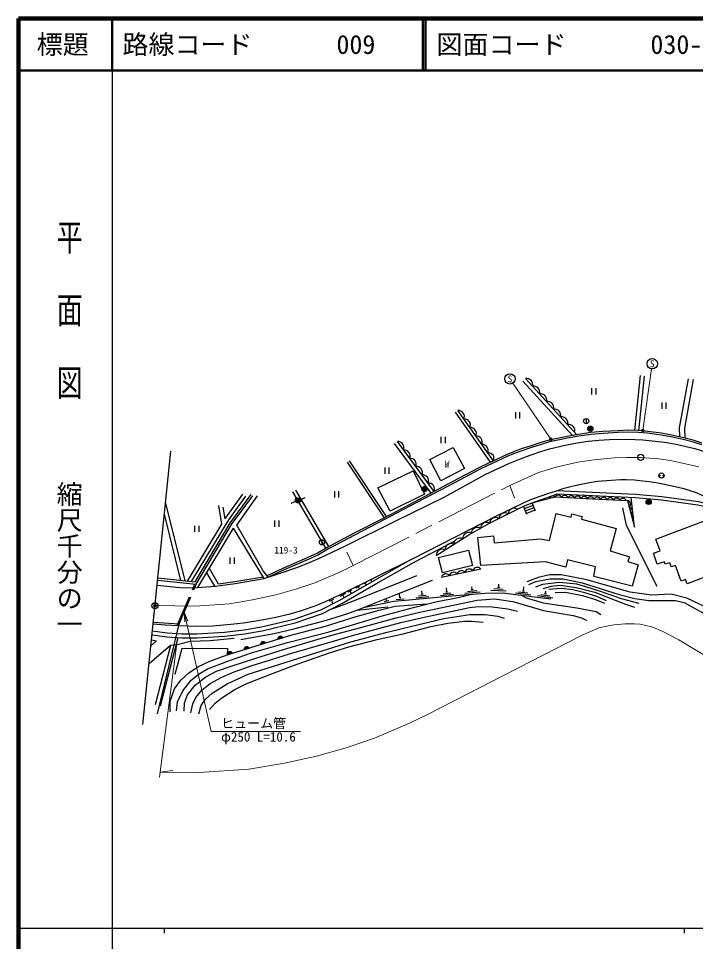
# Model space of a CAD drawing. Units: millimetres at full size, sheet at 1:1000; details may follow other scales. Extents: x 40000 to 680000, y 20000 to 380000.
# Drawn here: x 40000 to 170189, y 202409 to 380000 of the extents above; entities that cross this region are included whole.
import ezdxf
from ezdxf.enums import TextEntityAlignment as Align

# ---------------------------------------------------------------- set-up
doc = ezdxf.new("R2010")
doc.units = ezdxf.units.MM
doc.header["$LTSCALE"] = 1000
doc.header["$PDMODE"] = 32
doc.header["$PDSIZE"] = 500
doc.linetypes.add('CHAIN', pattern=[18.5, 12, -1.5, 3.5, -1.5])
doc.linetypes.add('DASHED', pattern=[7.5, 6, -1.5])
for name, color, linetype, lineweight in [('M-BGD', 7, 'Continuous', 25), ('M-BMK', 2, 'CHAIN', 13), ('M-BMK-OTRS', 5, 'Continuous', 25), ('M-BMK-ROW', 30, 'Continuous', 25), ('M-BMK-SRVR', 3, 'Continuous', 25), ('M-STR-HTXT', 7, 'Continuous', 13), ('M-STR-STRC', 7, 'Continuous', 25), ('M-TTL', 2, 'Continuous', 140), ('M-TTL-BAND', 7, 'Continuous', 25), ('M-TTL-LINE', 7, 'Continuous', 50)]:
    doc.layers.add(name, color=color, linetype=linetype, lineweight=lineweight)
for name, color, linetype in [('M-BMK-HTXT', 7, 'Continuous'), ('M-OTRS', 6, 'Continuous'), ('M-TTL-TXT', 7, 'Continuous')]:
    doc.layers.add(name, color=color, linetype=linetype)
doc.styles.add('@ＭＳ ゴシック', font='')
doc.styles.add('ＭＳ ゴシック', font='')
doc.styles.get('@ＭＳ ゴシック').set_extended_font_data('@MS Gothic')
doc.styles.get('ＭＳ ゴシック').set_extended_font_data('MS Gothic')

# ---------------------------------------------------------------- blocks, each defined once
blk = doc.blocks.new('open_arrow')
at = {"color": 0, "linetype": 'Continuous', "lineweight": -2}
blk.add_lwpolyline([(7.5, 1.25), (0, 0), (7.5, -1.25)], dxfattribs=at)

msp = doc.modelspace()

# ---------------------------------------------------------------- hatches: boundary and pattern name
at = {"layer": 'M-BGD'}
for points in [[(149451, 301082, -1), (150451, 301082, -0.41421), (149951, 300582, -0.41421)], [(117593, 289484, -1), (118593, 289484, -0.41421), (118093, 288984, -0.41421)], [(93299, 287073, -0.41421), (93562, 287730, -0.41421), (94218, 287466, -1)], [(160680, 286998, -1), (161680, 286998, -0.41421), (161180, 286498, -0.41421)], [(89870, 260572, -0.82183), (90817, 260863)], [(86556, 259554, -0.82183), (87503, 259845)], [(80183, 257597, -0.82183), (81131, 257888)], [(83384, 258580, -0.82183), (84331, 258871)]]:
    msp.add_hatch(color=256, dxfattribs=at).paths.add_polyline_path(points)
at = {"layer": 'M-STR-HTXT'}
for points in [[(160268, 300900, -1), (159866, 300603, -0.41421), (159918, 300953, -0.41421)], [(142424, 299320, -1), (142326, 298830, -0.41421), (142130, 299124, -0.41421)]]:
    msp.add_hatch(color=256, dxfattribs=at).paths.add_polyline_path(points)

# ---------------------------------------------------------------- linework, layer by layer
at = {"layer": 'M-BGD'}
for p, q in [((158490, 300724), (159599, 311279)), ((159291, 300695), (160395, 311195)), ((146544, 299773), (136973, 310249)), ((147366, 299911), (137490, 310722)), ((150192, 308859), (150192, 307659)), ((150992, 308859), (150992, 307659)), ((163694, 306087), (163694, 304887)), ((164494, 306087), (164494, 304887)), ((130758, 294628), (124003, 304238)), ((131313, 294882), (124494, 304583)), ((135544, 304238), (135544, 303038)), ((136344, 304238), (136344, 303038)), ((149162, 303034), (149162, 302034)), ((119934, 289006), (112851, 298593)), ((121237, 299521), (121237, 298321)), ((122037, 299521), (122037, 298321)), ((119351, 288701), (112329, 298207)), ((110751, 284163), (103654, 294909)), ((110351, 283952), (103278, 294661)), ((110432, 293620), (110432, 292420)), ((111232, 293620), (111232, 292420)), ((163132, 292059), (163457, 292059)), ((163807, 292059), (164132, 292059)), ((81963, 282501), (85959, 288186)), ((99124, 278062), (92775, 288916)), ((99692, 278379), (93336, 289244)), ((94218, 287466), (95138, 287859)), ((100748, 289050), (100748, 287850)), ((101548, 289050), (101548, 287850)), ((138769, 286835), (143452, 288493)), ((72044, 271795), (68298, 287018)), ((79130, 282713), (78514, 286280)), ((79762, 283758), (79375, 286001)), ((93299, 287073), (92379, 286681)), ((137096, 286170), (138769, 286835)), ((137741, 284550), (137096, 286170)), ((137281, 285706), (138954, 286371)), ((139413, 285214), (138769, 286835)), ((71198, 271886), (68057, 284649)), ((137466, 285241), (139138, 285906)), ((137650, 284776), (139323, 285441)), ((72509, 271745), (79130, 282713)), ((73859, 282411), (73859, 281211)), ((74659, 282411), (74659, 281211)), ((89260, 283415), (89260, 282215)), ((90060, 283415), (90060, 282215)), ((74496, 270529), (81365, 281943)), ((87242, 272247), (81365, 281943)), ((98354, 279702), (98354, 278702)), ((80647, 276266), (80647, 275066)), ((81447, 276266), (81447, 275066)), ((78461, 271190), (76702, 274195)), ((121327, 272525), (128875, 274082)), ((77728, 270760), (76203, 273365)), ((108039, 272126), (107507, 271847)), ((107773, 271987), (107912, 271721)), ((104128, 270065), (103349, 269615)), ((105654, 270873), (104900, 270383)), ((105277, 270628), (105440, 270376)), ((106896, 271529), (106367, 271246)), ((106632, 271387), (106801, 271071)), ((122352, 269702), (122284, 270449)), ((127034, 270124), (127453, 270161)), ((127244, 270142), (127195, 270681)), ((130813, 270040), (133809, 269889)), ((131427, 270309), (133225, 270219)), ((132131, 270574), (132551, 270553)), ((132341, 270564), (132370, 271142)), ((137107, 269882), (137201, 270626)), ((100565, 268213), (99745, 267841)), ((102869, 269364), (101818, 268785)), ((102343, 269074), (102559, 268683)), ((103739, 269840), (103974, 269434)), ((110776, 267901), (110680, 268378)), ((112641, 268217), (114135, 268351)), ((113187, 268567), (113536, 268598)), ((113361, 268583), (113295, 269330)), ((116436, 268559), (118926, 268787)), ((116907, 268903), (118400, 269040)), ((117452, 269254), (117801, 269286)), ((117626, 269270), (117570, 269882)), ((121162, 268991), (123652, 269219)), ((121633, 269335), (123126, 269472)), ((122178, 269687), (122527, 269718)), ((125803, 269411), (128791, 269679)), ((126374, 269763), (128167, 269924)), ((135544, 269474), (138521, 269100)), ((136177, 269697), (137963, 269472)), ((136899, 269908), (137316, 269856)), ((139781, 268956), (142753, 268551)), ((140416, 269173), (142199, 268930)), ((141140, 269377), (141556, 269320)), ((141348, 269348), (141414, 269834)), ((100375, 267797), (100183, 267710)), ((100279, 267754), (100392, 267505)), ((110335, 267812), (111217, 267990)), ((66335, 248025), (69297, 259458)), ((67303, 247774), (70702, 260894)), ((86556, 259554), (87503, 259845)), ((89870, 260572), (90817, 260863)), ((80183, 257597), (81131, 257888)), ((83384, 258580), (84331, 258871))]:
    msp.add_line(p, q, dxfattribs=at)
at = {"layer": 'M-BGD', "linetype": 'DASHED'}
for p, q in [((70535, 263197), (73921, 271191)), ((70801, 263184), (74181, 271163))]:
    msp.add_line(p, q, dxfattribs=at)
at = {"layer": 'M-BGD'}
for points in [[(167194, 299491), (167134, 301267), (168838, 310690)], [(168203, 299264), (168137, 301194), (169822, 310512)], [(171487, 298305), (169919, 298789), (167923, 299341), (165539, 299832), (163635, 300197), (161008, 300563), (159267, 300697), (157300, 300766), (155309, 300688), (152378, 300528), (150083, 300324), (147712, 299970), (145811, 299649), (143931, 299276), (142036, 298859), (140412, 298393), (138562, 297804), (136670, 297169), (135086, 296553), (133979, 296097), (130094, 294326), (128516, 293518), (124635, 291468), (122577, 290389), (119099, 288568), (115101, 286458), (110236, 283891), (104554, 280956), (99458, 278255), (97519, 277132), (94387, 275720), (91523, 274467), (87769, 272778)], [(171384, 297970), (169821, 298453), (167841, 299000), (165471, 299489), (163578, 299852), (160970, 300215), (159248, 300347), (157301, 300416), (155325, 300338), (152403, 300179), (150125, 299976), (147767, 299624), (145874, 299305), (144003, 298934), (142122, 298519), (140513, 298058), (138671, 297471), (136789, 296840), (135216, 296228), (134118, 295776), (130247, 294010), (128677, 293208), (124798, 291158), (122739, 290079), (119261, 288259), (115265, 286148), (110398, 283581), (104716, 280646), (99627, 277949), (97679, 276820), (94529, 275400), (91665, 274147), (87987, 272492)], [(66668, 270986), (71022, 270537), (73472, 270455), (77895, 270772), (81688, 271302), (87242, 272247), (90521, 273325), (93552, 274360), (95617, 275227), (97870, 276177), (102740, 278488), (112564, 283323), (121871, 287914), (129736, 292259), (131653, 293165), (134271, 294371), (136503, 295279), (138382, 295974), (140433, 296660), (142083, 297178), (145149, 297905), (147409, 298367), (149538, 298653), (151602, 298878), (153666, 298972), (157137, 299033), (160033, 298903), (164207, 298515), (166486, 298101), (170046, 297291), (172691, 296414)], [(65908, 263511), (68208, 263315), (70783, 263184), (74268, 263101), (77352, 263176), (80850, 263487), (83251, 263751), (86816, 264281), (89460, 264790), (92266, 265440), (94404, 266093), (97072, 267014), (99029, 267823), (101894, 269187), (115762, 276056), (132066, 284393), (138343, 287382), (141812, 288638), (143483, 289143), (144930, 289615), (146717, 290063), (148231, 290399), (149783, 290734), (151369, 290959), (153138, 291135), (154857, 291247), (155809, 291273), (156841, 291305), (158458, 291226), (159507, 291111), (161259, 290926), (162913, 290653), (164503, 290367), (166258, 289956), (167912, 289548), (169107, 289168), (170105, 288834), (171620, 288207)], [(66767, 271959), (74181, 271163), (80986, 282644), (85039, 288174)], [(66807, 272357), (73968, 271589), (80652, 282865), (84716, 288410)], [(73277, 271663), (80446, 283538), (83706, 288101)], [(79762, 283758), (79861, 283922), (83136, 288508)], [(138769, 286835), (140450, 287262), (143177, 287951), (150376, 287573), (157093, 287247)], [(180842, 283135), (178114, 284651), (170651, 286349), (163625, 287302), (158658, 287784), (143452, 288493)], [(181884, 283300), (178348, 285264), (170767, 286990), (163700, 287948), (158705, 288433), (143483, 289143)], [(157093, 287247), (158441, 282125), (157817, 287823)], [(120331, 276693), (126598, 280661), (130563, 282879), (137096, 286170)], [(162781, 270692), (156905, 282439), (156186, 285834)], [(162095, 277133), (163384, 277599), (162571, 279846), (175311, 284662)], [(87987, 272492), (87070, 273697), (81963, 282501)], [(65694, 261410), (68510, 261062), (71415, 260839), (74328, 260844), (79666, 261164), (83489, 261630), (86860, 262217), (93214, 263711), (98466, 265524), (102154, 267449), (108748, 271227), (116071, 275384), (123862, 279445)], [(172821, 272842), (168592, 271244), (168278, 272074), (167451, 271761), (166318, 274758), (165481, 274502), (165242, 275286), (164375, 275021), (164238, 275468), (162832, 275038), (162076, 277126)], [(65770, 262156), (68585, 261808), (71443, 261589), (74305, 261594), (79598, 261912), (83379, 262373), (86710, 262952), (93005, 264433), (98169, 266214), (101793, 268107), (108376, 271878), (115564, 275959)], [(78453, 271204), (81635, 271648), (87047, 272569)], [(82749, 260519), (89195, 261700), (92974, 262578), (99198, 264207), (103328, 265523), (105593, 266349), (113260, 269407), (119583, 271948)], [(116548, 272780), (105533, 268313), (102359, 267135), (99661, 266147)], [(195570, 268179), (193615, 268116), (186543, 265636), (183694, 264998), (180457, 264767), (177174, 265017), (173244, 266208), (168495, 268484), (165507, 269246), (161695, 269034), (157602, 269627), (149301, 272028), (144322, 272972), (142194, 272972), (139909, 272442), (137777, 271632)], [(138145, 271094), (139511, 271648), (142260, 272159), (144769, 272159), (148380, 271442), (155488, 269180), (158507, 268380), (161221, 268024), (166342, 268024), (168022, 267618), (172177, 265330), (174423, 264493), (176338, 263981), (178664, 263595), (181217, 263501), (185447, 264193), (188223, 264924), (192739, 266756), (195103, 267305), (197468, 267126)], [(159333, 267473), (155970, 268315), (152086, 269705), (149096, 270662), (147370, 271140), (144033, 271482), (140745, 271118), (139442, 270589)], [(140889, 270358), (142421, 270799), (144148, 270971), (147221, 270497), (150797, 269628), (153931, 268405), (156692, 267289), (158434, 266716)], [(153071, 267977), (151187, 268779), (148931, 269501), (146578, 270078), (144350, 270358), (141952, 270114)], [(70361, 246804), (70558, 248496), (71627, 250668), (73235, 252725), (74735, 253907), (76360, 254843), (80589, 256466), (85003, 258011), (91738, 259952), (99717, 262018), (110193, 265108), (115965, 266700), (120256, 267785), (124800, 268655), (126833, 269202)], [(71887, 246725), (71950, 248340), (72523, 249903), (73963, 251740), (76050, 253348), (78093, 254421), (81108, 255454), (85666, 256927), (90968, 258608), (98285, 260776), (101228, 261584), (105853, 262809), (112637, 264692), (117185, 265761), (128171, 268082), (131546, 268370), (135042, 267835), (140939, 266117), (146646, 265126), (148239, 264660), (149320, 264148)], [(106616, 266757), (112154, 267872), (115058, 268132), (123332, 268888), (129675, 269457), (133222, 269492), (135666, 269156), (142351, 268315)], [(136723, 269023), (137604, 268543), (140893, 267587), (147346, 266587), (151086, 265877), (152005, 265354)], [(143215, 269591), (145189, 269600), (148434, 268960), (150934, 268238), (152674, 267500)], [(69199, 246611), (69176, 248634), (69998, 251052), (71198, 252713), (72770, 254128), (74621, 255312), (76813, 256355), (80116, 257576), (91920, 261202), (99023, 263083), (104931, 264972), (109325, 266134), (112449, 266947)], [(73136, 246384), (73518, 248112), (74129, 249363), (75271, 250752), (76878, 252036), (79131, 253274), (81494, 254309), (84934, 255496), (88462, 256578), (92085, 257775), (99649, 259915), (104213, 261278), (113528, 263770), (117407, 264688), (126698, 266677), (128533, 266895), (131080, 266784), (134075, 266414), (135971, 265940)], [(74697, 246245), (75103, 247814), (75894, 248989), (77263, 250194), (80145, 252002), (84197, 253846), (94906, 257228), (103878, 260090), (110906, 261940), (115613, 263099), (121817, 264560), (126795, 265350), (129741, 265350), (132161, 264992), (133361, 264596)], [(76723, 247046), (77828, 248295), (79110, 249316), (81445, 250835), (83630, 251920), (86964, 253274), (92915, 255509), (97079, 256982), (100191, 258088), (103552, 259133), (108971, 260515), (113952, 261578), (119283, 262990), (122536, 263688), (125826, 264075), (127138, 264075), (129345, 263847)], [(65132, 255877), (69221, 259451), (70780, 259593), (73023, 260170), (76860, 260345), (81455, 260805)], [(65594, 260427), (66524, 260251), (65479, 259294)], [(70152, 253849), (71471, 258827), (80196, 258797), (80116, 257576)]]:
    msp.add_lwpolyline(points, dxfattribs=at)
for points in [[(121214, 291034), (119081, 295120), (123613, 297485), (125746, 293400)], [(111441, 285217), (109121, 289707), (115871, 292987), (118061, 288481)], [(128908, 274749), (128343, 280129), (131346, 280445), (131488, 279092), (140400, 279862), (142083, 279555), (143372, 284765), (146260, 284051), (146416, 284680), (148418, 284185), (148285, 283646), (154919, 281854), (153771, 277605), (157475, 276404), (157183, 275503), (159157, 274863), (158022, 270766), (150629, 272648), (150936, 274489), (145584, 275827), (145240, 274450), (141309, 275433)], [(121513, 273325), (120785, 276295), (126555, 277708), (127282, 274739)]]:
    msp.add_lwpolyline(points, close=True, dxfattribs=at)
at = {"layer": 'M-BGD', "linetype": 'DASHED'}
msp.add_lwpolyline([(105046, 266149), (112449, 266947), (118687, 267388)], dxfattribs=at)
at = {"layer": 'M-BGD'}
for centre in [(149162, 302534), (149951, 301082), (163632, 292059), (118093, 289484), (93758, 287270), (161180, 286998), (98354, 279202)]:
    msp.add_circle(centre, 500, dxfattribs=at)
for centre, radius, start, end in [((137730, 309586), 1160, 342.89999, 101.92961), ((139079, 308110), 1160, 342.89999, 101.92961), ((140428, 306633), 1160, 342.89999, 101.92961), ((141777, 305157), 1160, 342.89999, 101.92961), ((124587, 303426), 1160, 335.5898, 94.61942), ((143125, 303680), 1160, 342.89999, 101.92961), ((125737, 301790), 1160, 335.5898, 94.61942), ((144474, 302203), 1160, 342.89999, 101.92961), ((126888, 300154), 1160, 335.5898, 94.61942), ((145823, 300727), 1160, 342.89999, 101.92961), ((112972, 297439), 1160, 336.93962, 95.96925), ((128038, 298518), 1160, 335.5898, 94.61942), ((114160, 295830), 1160, 336.93962, 95.96925), ((129188, 296881), 1160, 335.5898, 94.61942), ((115349, 294222), 1160, 336.93962, 95.96925), ((130395, 295372), 1041, 331.89418, 98.31505), ((116513, 292645), 1160, 336.93962, 95.96925), ((117702, 291037), 1160, 336.93962, 95.96925), ((118906, 289465), 1126, 335.93459, 96.97428), ((142726, 287501), 637, 44.95687, 163.38333), ((143785, 287591), 706, 24.56757, 149.42409), ((145036, 287526), 706, 24.56757, 149.42409), ((146286, 287460), 706, 24.56757, 149.42409), ((147537, 287394), 706, 24.56757, 149.42409), ((148787, 287329), 706, 24.56757, 149.42409), ((150038, 287263), 706, 24.56757, 149.42409), ((151288, 287199), 706, 24.56757, 149.42409), ((152536, 287138), 706, 24.56757, 149.42409), ((153785, 287078), 706, 24.56757, 149.42409), ((155033, 287017), 706, 24.56757, 149.42409), ((156281, 286956), 706, 24.56757, 149.42409), ((156972, 286516), 741, 308.89309, 80.59041), ((157316, 285208), 741, 308.89309, 80.59041), ((133527, 283713), 1160, 57.22284, 176.25246), ((135313, 284613), 1160, 57.22284, 176.25246), ((129997, 281887), 1161, 59.68323, 178.70317), ((131741, 282813), 1160, 57.22284, 176.25246), ((126561, 279941), 1160, 62.8263, 181.85592), ((128236, 280938), 1146, 58.37364, 178.23346), ((123181, 277801), 1160, 62.8263, 181.85592), ((124871, 278871), 1160, 62.8263, 181.85592), ((121491, 276731), 1160, 62.8263, 181.85592), ((125188, 272882), 883, 40.8664, 162.44659), ((126698, 273193), 883, 40.8664, 162.44659), ((128208, 273504), 883, 40.8664, 162.44659), ((122169, 272259), 883, 40.8664, 162.44659), ((123679, 272570), 883, 40.8664, 162.44659), ((90372, 260624), 505, 28.24714, 185.90533), ((87058, 259606), 505, 28.24714, 185.90533), ((80686, 257649), 505, 28.24714, 185.90533), ((83886, 258632), 505, 28.24714, 185.90533)]:
    msp.add_arc(centre, radius, start, end, dxfattribs=at)
at = {"layer": 'M-BMK'}
msp.add_lwpolyline([(66267, 267040), (73883, 266928), (80581, 267383), (85017, 268118), (89497, 269126), (93539, 270251), (97004, 271442), (101810, 273488), (104372, 274759), (134495, 290165), (139963, 292644), (143369, 293691), (147586, 294636), (150714, 295108), (154561, 295456), (156892, 295550), (159646, 295549), (163136, 295273), (165375, 294931), (170823, 293750)], dxfattribs=at)
at = {"layer": 'M-BMK-OTRS'}
msp.add_line((63939, 244146), (69289, 296765), dxfattribs=at)
at = {"layer": 'M-BMK-ROW'}
msp.add_lwpolyline([(66761, 246216), (70872, 263481), (65934, 263763)], dxfattribs=at)
at = {"layer": 'M-BMK-SRVR'}
for centre in [(159646, 295549), (66267, 267040)]:
    msp.add_circle(centre, 600, dxfattribs=at)
at = {"layer": 'M-OTRS'}
msp.add_point((66267, 267040), dxfattribs=at)
at = {"layer": 'M-STR-HTXT'}
for p, q in [((160067, 300752), (161724, 312592)), ((142375, 299075), (135059, 309835)), ((135388, 287751), (134495, 290165)), ((103115, 277347), (104372, 274759)), ((70539, 260262), (67112, 234024)), ((67243, 235022), (69678, 235328))]:
    msp.add_line(p, q, dxfattribs=at)
for points in [[(71887, 265748), (77059, 242830), (94232, 242830)], [(67243, 235022), (74734, 234911), (84290, 235562), (91148, 236697), (97303, 238082), (103039, 239678), (108489, 241552), (115200, 244410), (118769, 246180), (148395, 261331), (151318, 262657), (151580, 262737), (153479, 263163), (154550, 263324), (156647, 263514), (157530, 263550), (158377, 263550), (159456, 263464), (159568, 263447), (161744, 262975), (162748, 262597), (163803, 262121), (166969, 260460), (182341, 251186)]]:
    msp.add_lwpolyline(points, dxfattribs=at)
for centre in [(160067, 300752), (142375, 299075)]:
    msp.add_circle(centre, 250, dxfattribs=at)
at = {"layer": 'M-STR-STRC'}
for centre in [(161862, 313583), (134497, 310662)]:
    msp.add_circle(centre, 1000, dxfattribs=at)
at = {"layer": 'M-TTL'}
for p, q in [((40000, 380000), (40000, 20000)), ((680000, 380000), (40000, 380000))]:
    msp.add_line(p, q, dxfattribs=at)
at = {"layer": 'M-TTL-BAND'}
for p, q in [((58000, 370000), (58000, 20000)), ((40000, 205000), (579000, 205000)), ((68000, 205000), (68000, 204000)), ((168000, 205000), (168000, 204000))]:
    msp.add_line(p, q, dxfattribs=at)
at = {"layer": 'M-TTL-LINE'}
for p, q in [((58000, 380000), (58000, 370000)), ((117750, 380000), (117750, 370000)), ((118250, 380000), (118250, 370000)), ((40000, 370000), (680000, 370000))]:
    msp.add_line(p, q, dxfattribs=at)

# ---------------------------------------------------------------- block references
at = {"layer": 'M-STR-HTXT', "xscale": 240, "yscale": 240, "rotation": 282.7}
msp.add_blockref('open_arrow', (71887, 265748), dxfattribs=at)

# ---------------------------------------------------------------- texts
at = {"layer": 'M-BGD', "style": 'ＭＳ ゴシック'}
msp.add_text('W', height=1320, dxfattribs=at).set_placement((122413, 294260), align=Align.MIDDLE_CENTER)
at = {"layer": 'M-BMK-HTXT', "style": 'ＭＳ ゴシック'}
msp.add_text('119-3', height=1320, dxfattribs=at).set_placement((91441, 277716), align=Align.MIDDLE_CENTER)
at = {"layer": 'M-STR-HTXT', "style": 'ＭＳ ゴシック'}
for s, p in [('ヒューム管', (78959, 242930)), ('φ250 L=10.6', (78959, 240330))]:
    msp.add_text(s, height=1833, dxfattribs=at).set_placement(p, align=Align.BOTTOM_LEFT)
at = {"layer": 'M-STR-STRC', "style": 'ＭＳ ゴシック'}
for p in [(161862, 313583), (134497, 310662)]:
    msp.add_text('S', height=1320, dxfattribs=at).set_placement(p, align=Align.MIDDLE_CENTER)
at = {"layer": 'M-TTL-BAND', "style": '@ＭＳ ゴシック', "width": 1.4}
msp.add_text('平  面  図', height=3666, rotation=270, dxfattribs=at).set_placement((49777, 306475), align=Align.MIDDLE_RIGHT)
at = {"layer": 'M-TTL-BAND', "style": '@ＭＳ ゴシック'}
msp.add_text('縮尺千分の一', height=3666, rotation=270, dxfattribs=at).set_placement((49777, 261030), align=Align.MIDDLE_RIGHT)
at = {"layer": 'M-TTL-TXT', "style": 'ＭＳ ゴシック'}
msp.add_text('標題', height=3666, dxfattribs=at).set_placement((48500, 375000), align=Align.MIDDLE_CENTER)
for s, p in [('路線コード', (60000, 375000)), ('009', (101142, 375000)), ('図面コード', (120380, 375000)), ('030-00', (161521, 375000))]:
    msp.add_text(s, height=3666, dxfattribs=at).set_placement(p, align=Align.MIDDLE_LEFT)

doc.saveas('drawing.dxf')
